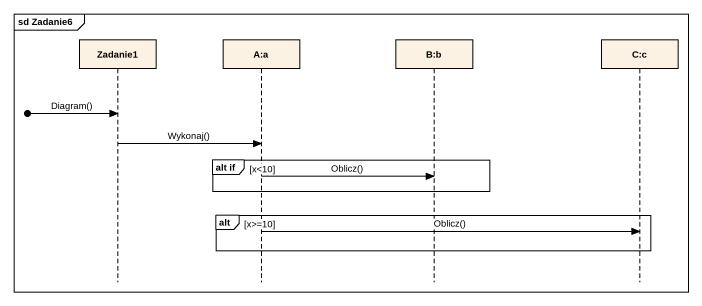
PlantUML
@startuml
mainframe sd Zadanie6
hide footbox
participant Zadanie1
participant "A:a" as A_a
participant "B:b" as B_b
participant "C:c" as C_c

[o-> Zadanie1 : Diagram()
Zadanie1 -> A_a : Wykonaj()
group alt if [x<10]
  A_a -> B_b : Oblicz()
end
alt x>=10
  A_a -> C_c : Oblicz()
end
@enduml
